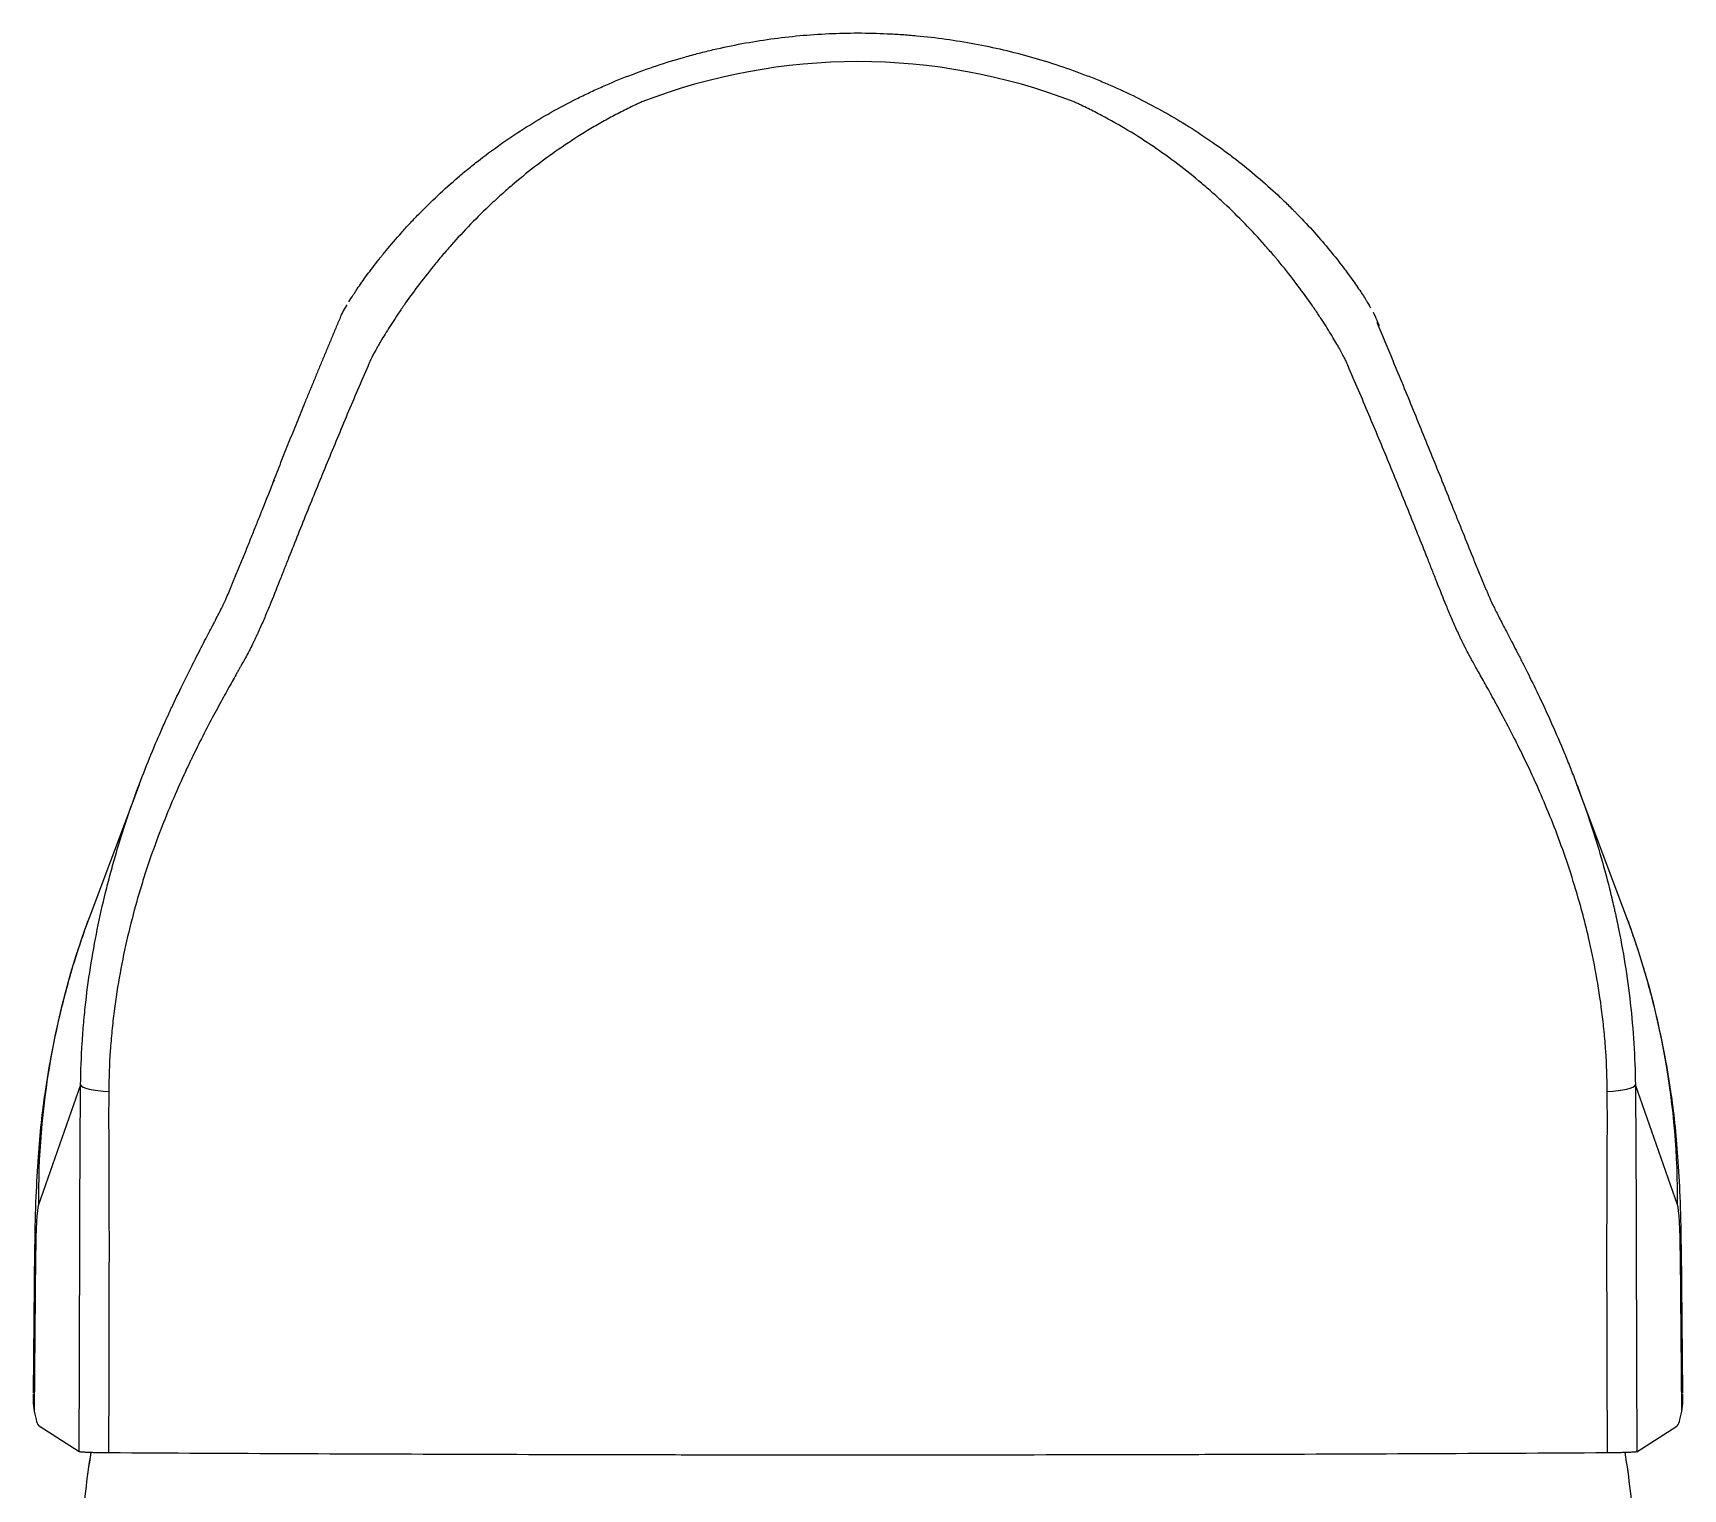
# Model space of a CAD drawing. Extents: x 0 to 790, y 0 to 579.
# Drawn here: x 192.36 to 239.14, y 383.42 to 424.72 of the extents above; entities that cross this region are included whole.
import ezdxf

# ---------------------------------------------------------------- set-up
doc = ezdxf.new("R2010")
doc.units = 0
doc.header["$LTSCALE"] = 10
doc.header["$MEASUREMENT"] = 0
doc.layers.add('1', color=7, linetype='CONTINUOUS')

msp = doc.modelspace()

# ---------------------------------------------------------------- linework, layer by layer
at = {"layer": '1', "color": 7, "linetype": 'Continuous', "lineweight": -3}
for p, q in [((195.366, 403.398), (193.964, 399.668)), ((237.533, 399.668), (236.13, 403.402)), ((193.707, 394.884), (192.511, 391.478)), ((238.986, 391.478), (237.789, 394.884)), ((192.396, 390.263), (192.357, 386.138)), ((239.139, 386.138), (239.101, 390.263)), ((192.431, 390.047), (192.39, 385.632)), ((239.107, 385.632), (239.066, 390.047)), ((193.667, 384.48), (192.532, 385.207)), ((237.83, 384.48), (238.965, 385.207))]:
    msp.add_line(p, q, dxfattribs=at)
for start, end in [(170.6814, 176.4584), (3.5416, 9.3317)]:
    msp.add_arc((215.748, 380.893), 22.042, start, end, dxfattribs=at)
for centre, major_axis, ratio, start_param, end_param in [((215.748, 407.421), (16.761, 0), 0.983588, 1.196374, 1.945198), ((215.748, 391.678), (-23.238, 0), 0.987739, 5.92761, 5.934718), ((215.748, 391.678), (-23.238, 0), 0.987739, 3.132897, 3.497167), ((215.748, 391.678), (-23.238, 0), 0.987739, 5.934718, 6.291881), ((194.706, 394.884), (1, -0.011), 0.194521, 3.198322, 4.510786), ((236.791, 394.884), (-1, -0.011), 0.19495, 1.772358, 3.084859), ((215.748, 390.257), (-23.353, 0), 0.164624, 6.257179, 6.338072), ((215.748, 390.257), (-23.353, 0), 0.164624, 3.086706, 3.167578), ((192.552, 395.201), (0, 10), 0.055702, 2.846716, 3.105896), ((238.945, 395.201), (0, 10), 0.055702, 3.177289, 3.43647), ((215.748, 380.893), (22.042, 0), 0.999391, 2.97889, 3.079817), ((215.748, 380.893), (-22.042, 0), 0.999391, 3.203368, 3.304295)]:
    msp.add_ellipse(centre, major_axis=major_axis, ratio=ratio, start_param=start_param, end_param=end_param, dxfattribs=at)
for points, knots in [([(209.254, 423.509), (209.773, 423.71), (210.301, 423.886), (210.904, 424.057), (210.971, 424.076), (211.106, 424.112), (211.173, 424.13), (211.375, 424.182), (211.78, 424.282), (212.187, 424.367), (213.002, 424.518), (214.093, 424.669), (215.193, 424.72), (216.022, 424.72), (216.299, 424.713), (216.716, 424.694), (216.855, 424.686), (217.063, 424.672), (217.133, 424.667), (217.272, 424.655), (217.341, 424.649), (217.965, 424.592), (218.513, 424.515), (219.599, 424.313), (220.136, 424.187), (221.198, 423.885), (221.724, 423.71), (222.243, 423.509)], [0, 0, 0, 0, 0.125, 0.125, 0.140625, 0.140625, 0.15625, 0.15625, 0.1875, 0.25, 0.25, 0.375, 0.5, 0.5, 0.5625, 0.5625, 0.59375, 0.59375, 0.609375, 0.609375, 0.625, 0.625, 0.75, 0.75, 0.875, 0.875, 1, 1, 1, 1]), ([(201.312, 417.093), (201.347, 417.152), (201.389, 417.219), (201.455, 417.319), (201.473, 417.346), (201.501, 417.389), (201.51, 417.403), (201.529, 417.432), (201.579, 417.505), (201.633, 417.583), (201.77, 417.778), (201.873, 417.919), (202.045, 418.145), (202.105, 418.223), (202.184, 418.322), (202.2, 418.343), (202.233, 418.383), (202.281, 418.444), (202.332, 418.505), (202.502, 418.712), (202.647, 418.881), (202.879, 419.141), (202.958, 419.228), (203.081, 419.36), (203.123, 419.404), (203.207, 419.492), (203.25, 419.537), (203.467, 419.759), (203.647, 419.936), (204.021, 420.286), (204.214, 420.46), (204.515, 420.716), (204.617, 420.801), (204.772, 420.927), (204.824, 420.969), (204.929, 421.052), (204.982, 421.094), (205.247, 421.298), (205.463, 421.457), (205.902, 421.764), (206.126, 421.913), (206.581, 422.199), (206.813, 422.337), (207.283, 422.602), (207.522, 422.729), (207.826, 422.881), (207.887, 422.911), (208.009, 422.971), (208.193, 423.059), (208.378, 423.143), (208.75, 423.308), (209.001, 423.412), (209.254, 423.509)], [0, 0, 0, 0, 0.048331, 0.048331, 0.065325, 0.065325, 0.073822, 0.073822, 0.082319, 0.116307, 0.116307, 0.184284, 0.184284, 0.218272, 0.218272, 0.226769, 0.226769, 0.235266, 0.25226, 0.25226, 0.320236, 0.320236, 0.354225, 0.354225, 0.371219, 0.371219, 0.388213, 0.388213, 0.456189, 0.456189, 0.524166, 0.524166, 0.558154, 0.558154, 0.575148, 0.575148, 0.592142, 0.592142, 0.660118, 0.660118, 0.728095, 0.728095, 0.796071, 0.796071, 0.864047, 0.864047, 0.881041, 0.881041, 0.898035, 0.932024, 0.932024, 1, 1, 1, 1]), ([(222.243, 423.509), (222.37, 423.46), (222.496, 423.41), (222.684, 423.332), (222.747, 423.306), (222.871, 423.252), (223.182, 423.117), (223.487, 422.973), (223.97, 422.732), (224.207, 422.605), (224.676, 422.342), (224.907, 422.204), (225.362, 421.918), (225.586, 421.77), (225.917, 421.539), (226.027, 421.461), (226.189, 421.341), (226.244, 421.301), (226.351, 421.219), (226.405, 421.179), (226.671, 420.973), (226.877, 420.805), (227.277, 420.464), (227.471, 420.291), (227.752, 420.028), (227.843, 419.94), (227.979, 419.808), (228.046, 419.741), (228.112, 419.674), (228.156, 419.63), (228.178, 419.607), (228.374, 419.407), (228.537, 419.231), (228.846, 418.887), (228.99, 418.718), (229.261, 418.39), (229.387, 418.23), (229.532, 418.039), (229.56, 418.002), (229.615, 417.928), (229.696, 417.82), (229.769, 417.718), (229.907, 417.523), (229.987, 417.405), (230.089, 417.247), (230.12, 417.198), (230.163, 417.13), (230.176, 417.108), (230.201, 417.066), (230.213, 417.046), (230.245, 416.99), (230.264, 416.956), (230.279, 416.927), (230.279, 416.927)], [0, 0, 0, 0, 0.032249, 0.032249, 0.048373, 0.048373, 0.064497, 0.128995, 0.128995, 0.193492, 0.193492, 0.25799, 0.25799, 0.322487, 0.322487, 0.354736, 0.354736, 0.37086, 0.37086, 0.386984, 0.386984, 0.451482, 0.451482, 0.515979, 0.515979, 0.548228, 0.548228, 0.564352, 0.572414, 0.572414, 0.580477, 0.580477, 0.644974, 0.644974, 0.709471, 0.709471, 0.773969, 0.773969, 0.790093, 0.790093, 0.806217, 0.838466, 0.838466, 0.902964, 0.902964, 0.935212, 0.935212, 0.951337, 0.951337, 0.967461, 0.967461, 0.99971, 1, 1, 1, 1]), ([(209.615, 422.764), (209.582, 422.749), (209.549, 422.733), (209.484, 422.703), (209.386, 422.657), (209.159, 422.546), (208.837, 422.382), (208.584, 422.243), (208.332, 422.1), (208.207, 422.027), (207.836, 421.803), (207.594, 421.647), (207.12, 421.324), (206.888, 421.157), (206.434, 420.811), (206.212, 420.632), (205.887, 420.356), (205.78, 420.263), (205.621, 420.121), (205.542, 420.05), (205.464, 419.978), (205.412, 419.93), (205.386, 419.906), (205.153, 419.688), (204.955, 419.492), (204.573, 419.098), (204.39, 418.9), (204.127, 418.603), (204.041, 418.504), (203.915, 418.355), (203.873, 418.306), (203.792, 418.207), (203.751, 418.158), (203.553, 417.914), (203.405, 417.724), (203.127, 417.353), (202.997, 417.172), (202.861, 416.977), (202.846, 416.955), (202.817, 416.912), (202.773, 416.848), (202.674, 416.703), (202.596, 416.583), (202.447, 416.353), (202.358, 416.21), (202.24, 416.014), (202.203, 415.951), (202.16, 415.876), (202.152, 415.862), (202.135, 415.833), (202.111, 415.79), (202.088, 415.75), (202.016, 415.619), (201.969, 415.53), (201.914, 415.419), (201.899, 415.385), (201.879, 415.341), (201.871, 415.32), (201.862, 415.299), (201.858, 415.289), (201.857, 415.284), (201.856, 415.282), (201.855, 415.281), (201.855, 415.28), (201.855, 415.279)], [0, 0, 0, 0, 0.007813, 0.007813, 0.015625, 0.03125, 0.0625, 0.09375, 0.09375, 0.125, 0.125, 0.1875, 0.1875, 0.25, 0.25, 0.3125, 0.3125, 0.34375, 0.34375, 0.359375, 0.367188, 0.367188, 0.375, 0.375, 0.4375, 0.4375, 0.5, 0.5, 0.53125, 0.53125, 0.546875, 0.546875, 0.5625, 0.5625, 0.625, 0.625, 0.6875, 0.6875, 0.695313, 0.695313, 0.703125, 0.71875, 0.75, 0.75, 0.8125, 0.8125, 0.84375, 0.84375, 0.851563, 0.851563, 0.859375, 0.875, 0.875, 0.9375, 0.9375, 0.96875, 0.96875, 0.984375, 0.992188, 0.996094, 0.998047, 0.999023, 0.999023, 1, 1, 1, 1]), ([(209.618, 422.765), (209.617, 422.765), (209.616, 422.764), (209.615, 422.764), (209.615, 422.764), (209.615, 422.764)], [0, 0, 0, 0, 0.98353, 0.98353, 1, 1, 1, 1]), ([(221.882, 422.764), (221.882, 422.764), (221.882, 422.764), (221.881, 422.764), (221.88, 422.764), (221.879, 422.765)], [0, 0, 0, 0, 0.01652, 0.01652, 1, 1, 1, 1]), ([(229.642, 415.279), (229.642, 415.28), (229.641, 415.282), (229.64, 415.285), (229.639, 415.289), (229.635, 415.299), (229.626, 415.32), (229.617, 415.341), (229.598, 415.386), (229.566, 415.454), (229.523, 415.537), (229.475, 415.628), (229.448, 415.678), (229.361, 415.836), (229.292, 415.954), (229.135, 416.216), (229.046, 416.36), (228.92, 416.554), (228.894, 416.593), (228.854, 416.654), (228.841, 416.674), (228.814, 416.715), (228.745, 416.818), (228.673, 416.924), (228.492, 417.183), (228.363, 417.362), (228.085, 417.733), (227.937, 417.923), (227.738, 418.167), (227.678, 418.241), (227.616, 418.315), (227.574, 418.364), (227.553, 418.389), (227.447, 418.514), (227.361, 418.613), (227.097, 418.912), (226.913, 419.11), (226.531, 419.503), (226.332, 419.699), (226.022, 419.989), (225.917, 420.085), (225.703, 420.275), (225.595, 420.369), (225.267, 420.646), (225.045, 420.825), (224.59, 421.17), (224.359, 421.337), (223.888, 421.657), (223.648, 421.811), (223.159, 422.106), (222.91, 422.247), (222.529, 422.448), (222.338, 422.546), (222.111, 422.657), (221.997, 422.71), (221.939, 422.737), (221.915, 422.748), (221.898, 422.756), (221.89, 422.76), (221.882, 422.764)], [0, 0, 0, 0, 0.001953, 0.001953, 0.003906, 0.007813, 0.015625, 0.03125, 0.03125, 0.0625, 0.09375, 0.09375, 0.125, 0.125, 0.1875, 0.1875, 0.25, 0.25, 0.265625, 0.265625, 0.273438, 0.273438, 0.28125, 0.3125, 0.3125, 0.375, 0.375, 0.4375, 0.4375, 0.453125, 0.460938, 0.460938, 0.46875, 0.46875, 0.5, 0.5, 0.5625, 0.5625, 0.625, 0.625, 0.65625, 0.65625, 0.6875, 0.6875, 0.75, 0.75, 0.8125, 0.8125, 0.875, 0.875, 0.9375, 0.9375, 0.96875, 0.984375, 0.992188, 0.996094, 0.998047, 0.998047, 1, 1, 1, 1]), ([(201.253, 417.006), (201.25, 417.002), (201.159, 416.86), (201.085, 416.698), (201.063, 416.645), (201.063, 416.645)], [0, 0, 0, 0, 0.029123, 0.997861, 1, 1, 1, 1]), ([(230.457, 416.515), (230.609, 416.153), (230.76, 415.793), (231.105, 414.962), (231.299, 414.493), (231.681, 413.559), (231.87, 413.094), (232.247, 412.165), (232.434, 411.702), (232.665, 411.126), (232.711, 411.01), (232.804, 410.78), (232.85, 410.665), (232.989, 410.319), (233.082, 410.087), (233.226, 409.732), (233.275, 409.613), (233.349, 409.431), (233.374, 409.37), (233.425, 409.248), (233.451, 409.186), (233.489, 409.093), (233.509, 409.046), (233.535, 408.984), (233.561, 408.922), (233.58, 408.875), (233.608, 408.81), (233.622, 408.777), (233.667, 408.673), (233.701, 408.599), (233.763, 408.47), (233.785, 408.424), (233.834, 408.326), (233.86, 408.274), (233.944, 408.108), (234.008, 407.984), (234.15, 407.711), (234.228, 407.562), (234.354, 407.318), (234.398, 407.234), (234.454, 407.124), (234.465, 407.102), (234.488, 407.058), (234.5, 407.035), (234.535, 406.967), (234.652, 406.736), (234.776, 406.489), (234.98, 406.072), (235.085, 405.853), (235.299, 405.395), (235.407, 405.156), (235.626, 404.656), (235.736, 404.396), (235.902, 403.989), (235.957, 403.851), (236.066, 403.569), (236.121, 403.426), (236.282, 402.991), (236.387, 402.693), (236.592, 402.081), (236.69, 401.766), (236.88, 401.12), (236.971, 400.789), (237.099, 400.278), (237.14, 400.106), (237.19, 399.887), (237.2, 399.844), (237.22, 399.756), (237.229, 399.712), (237.258, 399.579), (237.277, 399.49), (237.369, 399.045), (237.436, 398.684), (237.553, 397.951), (237.604, 397.58), (237.688, 396.828), (237.722, 396.446), (237.77, 395.673), (237.785, 395.282), (237.789, 394.884)], [0, 0, 0, 0, 0.098229, 0.098229, 0.227053, 0.227053, 0.355878, 0.355878, 0.484702, 0.484702, 0.516908, 0.516908, 0.549114, 0.549114, 0.613527, 0.613527, 0.645733, 0.645733, 0.661836, 0.661836, 0.677939, 0.677939, 0.68599, 0.690016, 0.694042, 0.702093, 0.702093, 0.710145, 0.710145, 0.726248, 0.726248, 0.7343, 0.7343, 0.742351, 0.742351, 0.758454, 0.758454, 0.774557, 0.774557, 0.782609, 0.782609, 0.784622, 0.784622, 0.786634, 0.786634, 0.79066, 0.806763, 0.806763, 0.822866, 0.822866, 0.838969, 0.838969, 0.855072, 0.855072, 0.863124, 0.863124, 0.871176, 0.871176, 0.887279, 0.887279, 0.903382, 0.903382, 0.919485, 0.919485, 0.927536, 0.927536, 0.929549, 0.929549, 0.931562, 0.931562, 0.935588, 0.935588, 0.951691, 0.951691, 0.967794, 0.967794, 0.983897, 0.983897, 1, 1, 1, 1]), ([(201.855, 415.279), (201.656, 414.82), (201.461, 414.362), (201.075, 413.448), (200.886, 412.993), (200.512, 412.086), (200.329, 411.634), (199.964, 410.73), (199.783, 410.28), (199.561, 409.719), (199.517, 409.607), (199.428, 409.383), (199.384, 409.271), (199.252, 408.936), (199.163, 408.711), (199.023, 408.37), (198.975, 408.255), (198.876, 408.023), (198.824, 407.906), (198.756, 407.757), (198.743, 407.727), (198.715, 407.667), (198.687, 407.606), (198.658, 407.546), (198.63, 407.486), (198.616, 407.456), (198.572, 407.367), (198.543, 407.308), (198.477, 407.179), (198.44, 407.111), (198.385, 407.009), (198.373, 406.988), (198.349, 406.944), (198.336, 406.921), (198.296, 406.849), (198.267, 406.798), (198.221, 406.716), (198.205, 406.687), (198.173, 406.629), (198.156, 406.599), (198.104, 406.506), (198.068, 406.442), (197.955, 406.24), (197.874, 406.094), (197.701, 405.779), (197.609, 405.61), (197.416, 405.25), (197.315, 405.059), (197.106, 404.652), (196.998, 404.437), (196.874, 404.182), (196.861, 404.154), (196.833, 404.096), (196.791, 404.01), (196.694, 403.805), (196.611, 403.624), (196.444, 403.255), (196.333, 403), (196.113, 402.47), (196.004, 402.196), (195.791, 401.628), (195.687, 401.334), (195.536, 400.877), (195.487, 400.722), (195.414, 400.486), (195.391, 400.407), (195.343, 400.246), (195.32, 400.166), (195.205, 399.761), (195.119, 399.43), (194.961, 398.754), (194.889, 398.408), (194.761, 397.703), (194.704, 397.343), (194.634, 396.792), (194.613, 396.607), (194.585, 396.325), (194.577, 396.231), (194.561, 396.042), (194.554, 395.947), (194.521, 395.47), (194.506, 395.085), (194.504, 394.695)], [0, 0, 0, 0, 0.125, 0.125, 0.25, 0.25, 0.375, 0.375, 0.5, 0.5, 0.53125, 0.53125, 0.5625, 0.5625, 0.625, 0.625, 0.65625, 0.65625, 0.6875, 0.6875, 0.695313, 0.695313, 0.703125, 0.710938, 0.710938, 0.71875, 0.71875, 0.734375, 0.734375, 0.75, 0.75, 0.753906, 0.753906, 0.757813, 0.757813, 0.765625, 0.765625, 0.769531, 0.769531, 0.773438, 0.773438, 0.78125, 0.78125, 0.796875, 0.796875, 0.8125, 0.8125, 0.828125, 0.828125, 0.84375, 0.84375, 0.845703, 0.845703, 0.847656, 0.851563, 0.859375, 0.859375, 0.875, 0.875, 0.890625, 0.890625, 0.90625, 0.90625, 0.914063, 0.914063, 0.917969, 0.917969, 0.921875, 0.921875, 0.9375, 0.9375, 0.953125, 0.953125, 0.96875, 0.96875, 0.976563, 0.976563, 0.980469, 0.980469, 0.984375, 0.984375, 1, 1, 1, 1]), ([(236.993, 394.695), (236.991, 395.084), (236.976, 395.466), (236.937, 396.03), (236.922, 396.217), (236.886, 396.587), (236.824, 397.137), (236.741, 397.675), (236.613, 398.38), (236.541, 398.727), (236.442, 399.154), (236.422, 399.239), (236.38, 399.407), (236.317, 399.657), (236.251, 399.902), (236.115, 400.385), (236.019, 400.697), (235.82, 401.303), (235.717, 401.597), (235.504, 402.168), (235.394, 402.445), (235.172, 402.981), (235.061, 403.238), (234.839, 403.729), (234.728, 403.964), (234.51, 404.413), (234.403, 404.627), (234.195, 405.034), (234.093, 405.227), (233.947, 405.501), (233.899, 405.59), (233.841, 405.697), (233.829, 405.718), (233.806, 405.76), (233.772, 405.823), (233.739, 405.884), (233.629, 406.082), (233.548, 406.228), (233.399, 406.495), (233.331, 406.615), (233.241, 406.777), (233.213, 406.827), (233.16, 406.923), (233.135, 406.967), (233.067, 407.092), (233.028, 407.164), (232.977, 407.264), (232.96, 407.296), (232.929, 407.358), (232.914, 407.389), (232.885, 407.448), (232.87, 407.478), (232.842, 407.538), (232.828, 407.568), (232.786, 407.657), (232.759, 407.717), (232.678, 407.895), (232.626, 408.012), (232.527, 408.244), (232.479, 408.359), (232.338, 408.701), (232.248, 408.926), (232.116, 409.263), (232.072, 409.375), (231.983, 409.6), (231.761, 410.161), (231.535, 410.725), (231.17, 411.628), (230.987, 412.081), (230.613, 412.989), (230.423, 413.445), (230.037, 414.359), (229.841, 414.818), (229.642, 415.279)], [0, 0, 0, 0, 0.015625, 0.015625, 0.023438, 0.023438, 0.03125, 0.046875, 0.046875, 0.0625, 0.0625, 0.066406, 0.066406, 0.070313, 0.078125, 0.078125, 0.09375, 0.09375, 0.109375, 0.109375, 0.125, 0.125, 0.140625, 0.140625, 0.15625, 0.15625, 0.171875, 0.171875, 0.1875, 0.1875, 0.195313, 0.195313, 0.197266, 0.197266, 0.199219, 0.203125, 0.203125, 0.21875, 0.21875, 0.234375, 0.234375, 0.242188, 0.242188, 0.25, 0.25, 0.265625, 0.265625, 0.273438, 0.273438, 0.28125, 0.28125, 0.289063, 0.289063, 0.296875, 0.296875, 0.3125, 0.3125, 0.34375, 0.34375, 0.375, 0.375, 0.4375, 0.4375, 0.46875, 0.46875, 0.5, 0.625, 0.625, 0.75, 0.75, 0.875, 0.875, 1, 1, 1, 1]), ([(193.707, 394.884), (193.712, 395.282), (193.726, 395.677), (193.757, 396.166), (193.764, 396.264), (193.779, 396.458), (193.787, 396.555), (193.812, 396.845), (193.832, 397.037), (193.896, 397.607), (193.948, 397.98), (194.066, 398.714), (194.133, 399.074), (194.28, 399.782), (194.36, 400.13), (194.489, 400.641), (194.534, 400.81), (194.603, 401.062), (194.626, 401.145), (194.673, 401.31), (194.696, 401.392), (194.816, 401.799), (194.916, 402.115), (195.121, 402.727), (195.226, 403.024), (195.44, 403.599), (195.549, 403.877), (195.769, 404.416), (195.879, 404.676), (196.045, 405.053), (196.1, 405.176), (196.168, 405.328), (196.182, 405.358), (196.209, 405.418), (196.25, 405.507), (196.291, 405.595), (196.426, 405.883), (196.531, 406.102), (196.734, 406.516), (196.833, 406.712), (197.02, 407.081), (197.109, 407.254), (197.276, 407.576), (197.355, 407.727), (197.445, 407.9), (197.462, 407.933), (197.497, 408), (197.514, 408.032), (197.563, 408.127), (197.624, 408.247), (197.677, 408.352), (197.725, 408.449), (197.747, 408.494), (197.806, 408.62), (197.837, 408.691), (197.895, 408.824), (197.92, 408.886), (197.959, 408.979), (197.972, 409.01), (197.998, 409.072), (198.011, 409.104), (198.037, 409.166), (198.05, 409.197), (198.076, 409.26), (198.089, 409.291), (198.128, 409.383), (198.153, 409.444), (198.228, 409.626), (198.277, 409.745), (198.373, 409.981), (198.42, 410.098), (198.513, 410.33), (198.605, 410.561), (198.697, 410.79), (198.789, 411.019), (198.835, 411.134), (198.987, 411.512), (199.093, 411.776), (199.2, 412.041)], [0, 0, 0, 0, 0.027341, 0.027341, 0.034176, 0.034176, 0.041012, 0.041012, 0.054682, 0.054682, 0.082023, 0.082023, 0.109364, 0.109364, 0.136705, 0.136705, 0.150376, 0.150376, 0.157211, 0.157211, 0.164046, 0.164046, 0.191388, 0.191388, 0.218729, 0.218729, 0.24607, 0.24607, 0.273411, 0.273411, 0.287081, 0.287081, 0.290499, 0.290499, 0.293917, 0.300752, 0.300752, 0.328093, 0.328093, 0.355434, 0.355434, 0.382775, 0.382775, 0.410116, 0.410116, 0.416951, 0.416951, 0.423787, 0.423787, 0.437457, 0.451128, 0.451128, 0.464798, 0.464798, 0.492139, 0.492139, 0.519481, 0.519481, 0.533151, 0.533151, 0.546822, 0.546822, 0.560492, 0.560492, 0.574163, 0.574163, 0.601504, 0.601504, 0.656186, 0.656186, 0.710868, 0.710868, 0.76555, 0.820232, 0.820232, 0.874915, 0.874915, 1, 1, 1, 1]), ([(193.964, 399.668), (193.781, 399.183), (193.473, 398.261), (193.114, 396.912), (192.868, 395.743), (192.697, 394.731), (192.574, 393.761), (192.491, 392.794), (192.431, 391.667), (192.408, 390.821), (192.404, 390.357)], [0, 0, 0, 0, 0.17144, 0.316635, 0.438648, 0.540129, 0.632333, 0.736941, 0.85865, 1, 1, 1, 1]), ([(239.093, 390.357), (239.088, 390.821), (239.066, 391.667), (239.006, 392.794), (238.923, 393.761), (238.8, 394.731), (238.629, 395.743), (238.382, 396.912), (238.024, 398.261), (237.715, 399.183), (237.533, 399.668)], [0, 0, 0, 0, 0.141349, 0.263059, 0.367667, 0.45987, 0.561352, 0.683364, 0.82856, 1, 1, 1, 1]), ([(193.667, 384.48), (193.669, 385.348), (193.672, 386.216), (193.675, 387.518), (193.677, 387.952), (193.679, 388.603), (193.679, 388.82), (193.681, 389.254), (193.681, 389.471), (193.683, 389.905), (193.683, 390.122), (193.684, 390.448), (193.684, 390.556), (193.685, 390.773), (193.687, 391.316), (193.688, 391.859), (193.691, 392.726), (193.693, 393.159), (193.697, 393.807), (193.699, 394.023), (193.703, 394.454), (193.705, 394.669), (193.707, 394.884)], [0, 0, 0, 0, 0.25, 0.25, 0.375, 0.375, 0.4375, 0.4375, 0.5, 0.5, 0.5625, 0.5625, 0.59375, 0.59375, 0.625, 0.75, 0.75, 0.875, 0.875, 0.9375, 0.9375, 1, 1, 1, 1]), ([(237.789, 394.884), (237.792, 394.669), (237.794, 394.454), (237.798, 394.023), (237.799, 393.808), (237.804, 393.16), (237.806, 392.727), (237.809, 391.859), (237.81, 391.425), (237.811, 390.882), (237.812, 390.774), (237.812, 390.556), (237.812, 390.448), (237.813, 390.122), (237.814, 389.905), (237.816, 389.254), (237.817, 388.82), (237.819, 388.169), (237.82, 387.952), (237.821, 387.518), (237.822, 387.301), (237.825, 386.216), (237.828, 385.348), (237.83, 384.48)], [0, 0, 0, 0, 0.0625, 0.0625, 0.125, 0.125, 0.25, 0.25, 0.375, 0.375, 0.40625, 0.40625, 0.4375, 0.4375, 0.5, 0.5, 0.625, 0.625, 0.6875, 0.6875, 0.75, 0.75, 1, 1, 1, 1]), ([(194.504, 394.695), (194.502, 394.485), (194.502, 394.274), (194.501, 393.957), (194.501, 393.851), (194.502, 393.639), (194.502, 393.533), (194.503, 393.002), (194.506, 392.574), (194.509, 391.719), (194.511, 391.291), (194.511, 390.756), (194.512, 390.649), (194.512, 390.435), (194.512, 390.114), (194.511, 389.794), (194.511, 389.366), (194.511, 389.152), (194.51, 388.724), (194.51, 388.51), (194.509, 387.869), (194.508, 387.441), (194.504, 386.158), (194.501, 385.302), (194.498, 384.446)], [0, 0, 0, 0, 0.0625, 0.0625, 0.09375, 0.09375, 0.125, 0.125, 0.25, 0.25, 0.375, 0.375, 0.40625, 0.40625, 0.4375, 0.5, 0.5, 0.5625, 0.5625, 0.625, 0.625, 0.75, 0.75, 1, 1, 1, 1]), ([(236.999, 384.447), (236.996, 385.302), (236.993, 386.157), (236.99, 387.226), (236.989, 387.439), (236.988, 387.867), (236.988, 388.081), (236.986, 388.722), (236.985, 389.149), (236.985, 389.791), (236.985, 390.111), (236.985, 390.432), (236.985, 390.646), (236.985, 390.753), (236.986, 391.288), (236.988, 391.715), (236.992, 392.57), (236.994, 392.997), (236.995, 393.529), (236.995, 393.635), (236.996, 393.847), (236.995, 394.166), (236.994, 394.484), (236.993, 394.695)], [0, 0, 0, 0, 0.25, 0.25, 0.3125, 0.3125, 0.375, 0.375, 0.5, 0.5, 0.5625, 0.59375, 0.59375, 0.625, 0.625, 0.75, 0.75, 0.875, 0.875, 0.90625, 0.90625, 0.9375, 1, 1, 1, 1]), ([(192.357, 386.112), (192.356, 386.047), (192.357, 385.985), (192.364, 385.817), (192.374, 385.718), (192.39, 385.632)], [0, 0, 0, 0, 0.346125, 0.346125, 1, 1, 1, 1]), ([(239.107, 385.632), (239.123, 385.718), (239.133, 385.817), (239.139, 385.985), (239.14, 386.047), (239.14, 386.112)], [0, 0, 0, 0, 0.653875, 0.653875, 1, 1, 1, 1]), ([(194.498, 384.446), (194.442, 384.447), (194.333, 384.448), (194.231, 384.449), (194.132, 384.451), (194.085, 384.452), (193.998, 384.455), (193.957, 384.456), (193.882, 384.459), (193.848, 384.461), (193.788, 384.464), (193.763, 384.466), (193.719, 384.47), (193.702, 384.472), (193.678, 384.476), (193.67, 384.478), (193.667, 384.48)], [0, 0, 0, 0, 0.125, 0.25, 0.25, 0.375, 0.375, 0.5, 0.5, 0.625, 0.625, 0.75, 0.75, 0.875, 0.875, 1, 1, 1, 1]), ([(236.999, 384.447), (235.243, 384.436), (233.483, 384.427), (229.953, 384.411), (228.184, 384.404), (225.967, 384.397), (225.523, 384.396), (224.635, 384.394), (224.19, 384.393), (222.857, 384.39), (221.968, 384.388), (219.302, 384.384), (217.523, 384.383), (214.854, 384.383), (213.965, 384.383), (212.63, 384.384), (212.185, 384.385), (211.295, 384.386), (210.85, 384.386), (208.626, 384.39), (206.85, 384.394), (203.308, 384.404), (201.54, 384.411), (198.013, 384.427), (196.253, 384.436), (194.498, 384.446)], [0, 0, 0, 0, 0.125, 0.125, 0.25, 0.25, 0.28125, 0.28125, 0.3125, 0.3125, 0.375, 0.375, 0.5, 0.5, 0.5625, 0.5625, 0.59375, 0.59375, 0.625, 0.625, 0.75, 0.75, 0.875, 0.875, 1, 1, 1, 1]), ([(237.83, 384.48), (237.827, 384.478), (237.811, 384.474), (237.778, 384.47), (237.734, 384.466), (237.708, 384.464), (237.649, 384.461), (237.615, 384.459), (237.54, 384.456), (237.499, 384.455), (237.412, 384.453), (237.365, 384.451), (237.266, 384.449), (237.215, 384.449), (237.109, 384.447), (237.055, 384.447), (236.999, 384.447)], [0, 0, 0, 0, 0.125, 0.25, 0.25, 0.375, 0.375, 0.5, 0.5, 0.625, 0.625, 0.75, 0.75, 0.875, 0.875, 1, 1, 1, 1])]:
    msp.add_open_spline(points, degree=3, knots=knots, dxfattribs=at)
for points, degree in [([(201.068, 416.65), (200.064, 414.27), (199.155, 411.971)], 2), ([(230.434, 416.646), (230.403, 416.723), (230.364, 416.792)], 2), ([(230.53, 416.416), (230.431, 416.648)], 1), ([(192.511, 391.478), (192.47, 391.362), (192.438, 390.791), (192.431, 390.047)], 3), ([(239.066, 390.047), (239.059, 390.79), (239.026, 391.362), (238.986, 391.478)], 3)]:
    msp.add_open_spline(points, degree=degree, dxfattribs=at)

doc.saveas('drawing.dxf')
